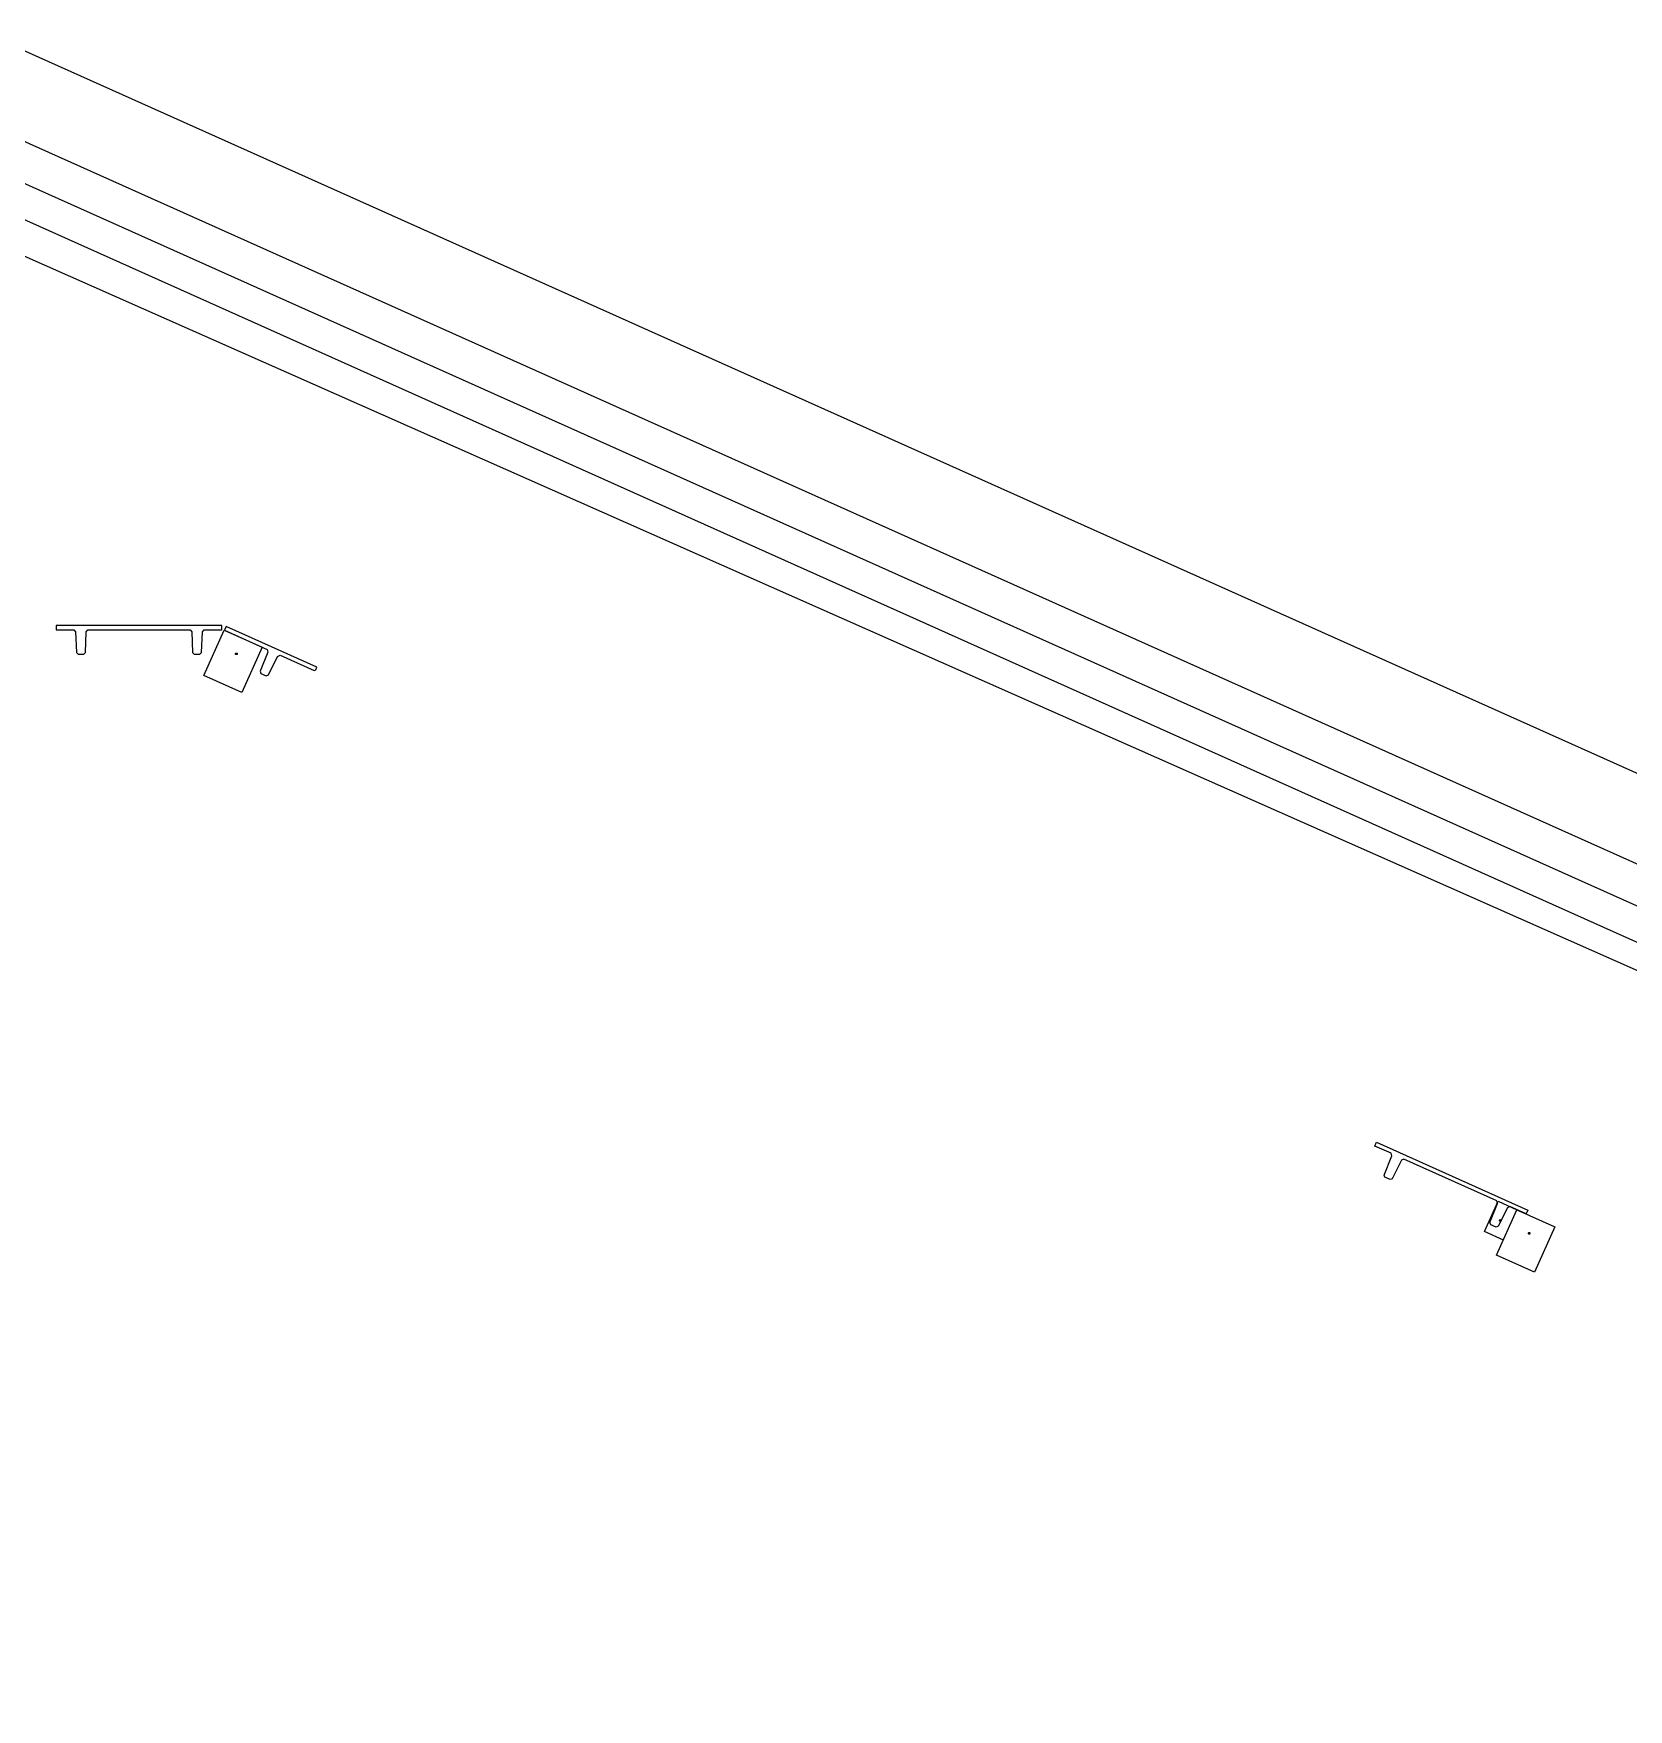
# Model space of a CAD drawing. Header units: metres. Extents: x 2 to 323, y -2 to 254.
# Drawn here: x 221.82 to 241.05, y 114.74 to 134.95 of the extents above; entities that cross this region are included whole.
import ezdxf

# ---------------------------------------------------------------- set-up
doc = ezdxf.new("R2010")
doc.units = ezdxf.units.M
doc.layers.add('REFERENCIA', color=7, linetype='Continuous')

msp = doc.modelspace()

# ---------------------------------------------------------------- linework, layer by layer
at = {"layer": 'REFERENCIA'}
for p, q in [((314.847, 92.998), (114.134, 182.956)), ((314.847, 92.998), (114.134, 182.956)), ((314.949, 91.856), (128.964, 175.214)), ((314.949, 91.856), (128.964, 175.214)), ((314.76, 91.435), (128.698, 174.827)), ((314.596, 91.07), (128.468, 174.492)), ((309.643, 93.303), (137.75, 169.459)), ((309.643, 93.303), (137.75, 169.459))]:
    msp.add_line(p, q, dxfattribs=at)
for points in [[(224.088, 127.812), (222.093, 127.812), (222.093, 127.761), (222.306, 127.761), (222.326, 127.736), (222.336, 127.487), (222.356, 127.467), (222.426, 127.467), (222.446, 127.487), (222.456, 127.736), (222.476, 127.761), (223.706, 127.761), (223.726, 127.736), (223.736, 127.487), (223.756, 127.467), (223.826, 127.467), (223.846, 127.487), (223.856, 127.736), (223.876, 127.761), (224.088, 127.761), (224.088, 127.812)], [(224.088, 127.812), (222.093, 127.812), (222.093, 127.761), (222.306, 127.761), (222.326, 127.736), (222.336, 127.487), (222.356, 127.467), (222.426, 127.467), (222.446, 127.487), (222.456, 127.736), (222.476, 127.761), (223.706, 127.761), (223.726, 127.736), (223.736, 127.487), (223.756, 127.467), (223.826, 127.467), (223.846, 127.487), (223.856, 127.736), (223.876, 127.761), (224.088, 127.761), (224.088, 127.812)], [(223.874, 127.207), (224.119, 127.755), (224.575, 127.55), (224.33, 127.003), (223.874, 127.207)], [(223.874, 127.207), (224.119, 127.755), (224.575, 127.55), (224.33, 127.003), (223.874, 127.207)], [(224.12, 127.754), (224.636, 127.523), (224.644, 127.492), (224.551, 127.261), (224.561, 127.234), (224.625, 127.206), (224.651, 127.216), (224.762, 127.439), (224.791, 127.453), (225.201, 127.27), (225.221, 127.277), (225.236, 127.31), (224.141, 127.801), (224.12, 127.754)], [(224.12, 127.754), (224.636, 127.523), (224.644, 127.492), (224.551, 127.261), (224.561, 127.234), (224.625, 127.206), (224.651, 127.216), (224.762, 127.439), (224.791, 127.453), (225.201, 127.27), (225.221, 127.277), (225.236, 127.31), (224.141, 127.801), (224.12, 127.754)], [(224.276, 127.47), (224.275, 127.466), (224.273, 127.463), (224.269, 127.461), (224.266, 127.46), (224.262, 127.461), (224.258, 127.463), (224.256, 127.466), (224.256, 127.47), (224.256, 127.474), (224.258, 127.477), (224.262, 127.479), (224.266, 127.48), (224.269, 127.479), (224.273, 127.477), (224.275, 127.474), (224.276, 127.47)], [(224.276, 127.47), (224.275, 127.466), (224.273, 127.463), (224.269, 127.461), (224.266, 127.46), (224.262, 127.461), (224.258, 127.463), (224.256, 127.466), (224.256, 127.47), (224.256, 127.474), (224.258, 127.477), (224.262, 127.479), (224.266, 127.48), (224.269, 127.479), (224.273, 127.477), (224.275, 127.474), (224.276, 127.47)], [(239.388, 120.584), (239.378, 120.611), (239.471, 120.842), (239.463, 120.873), (238.341, 121.377), (238.312, 121.362), (238.201, 121.139), (238.175, 121.129), (238.111, 121.157), (238.101, 121.184), (238.194, 121.415), (238.186, 121.446), (237.989, 121.534), (237.989, 121.534), (238.01, 121.581), (239.835, 120.762), (239.814, 120.716), (239.814, 120.716), (239.618, 120.804), (239.59, 120.789), (239.479, 120.566), (239.452, 120.556), (239.388, 120.584)], [(239.388, 120.584), (239.378, 120.611), (239.471, 120.842), (239.463, 120.873), (238.341, 121.377), (238.312, 121.362), (238.201, 121.139), (238.175, 121.129), (238.111, 121.157), (238.101, 121.184), (238.194, 121.415), (238.186, 121.446), (237.989, 121.534), (237.989, 121.534), (238.01, 121.581), (239.835, 120.762), (239.814, 120.716), (239.814, 120.716), (239.618, 120.804), (239.59, 120.789), (239.479, 120.566), (239.452, 120.556), (239.388, 120.584)], [(239.458, 120.218), (239.704, 120.765), (240.16, 120.561), (239.914, 120.013), (239.458, 120.218)], [(239.458, 120.218), (239.704, 120.765), (240.16, 120.561), (239.914, 120.013), (239.458, 120.218)], [(239.513, 120.636), (239.512, 120.632), (239.51, 120.629), (239.507, 120.627), (239.503, 120.626), (239.499, 120.627), (239.496, 120.629), (239.494, 120.632), (239.493, 120.636), (239.494, 120.64), (239.496, 120.643), (239.499, 120.645), (239.503, 120.646), (239.507, 120.645), (239.51, 120.643), (239.512, 120.64), (239.513, 120.636)], [(239.513, 120.636), (239.512, 120.632), (239.51, 120.629), (239.507, 120.627), (239.503, 120.626), (239.499, 120.627), (239.496, 120.629), (239.494, 120.632), (239.493, 120.636), (239.494, 120.64), (239.496, 120.643), (239.499, 120.645), (239.503, 120.646), (239.507, 120.645), (239.51, 120.643), (239.512, 120.64), (239.513, 120.636)], [(239.86, 120.48), (239.859, 120.477), (239.857, 120.473), (239.854, 120.471), (239.85, 120.47), (239.846, 120.471), (239.843, 120.473), (239.841, 120.477), (239.84, 120.48), (239.841, 120.484), (239.843, 120.487), (239.846, 120.49), (239.85, 120.49), (239.854, 120.49), (239.857, 120.487), (239.859, 120.484), (239.86, 120.48)], [(239.86, 120.48), (239.859, 120.477), (239.857, 120.473), (239.854, 120.471), (239.85, 120.47), (239.846, 120.471), (239.843, 120.473), (239.841, 120.477), (239.84, 120.48), (239.841, 120.484), (239.843, 120.487), (239.846, 120.49), (239.85, 120.49), (239.854, 120.49), (239.857, 120.487), (239.859, 120.484), (239.86, 120.48)]]:
    msp.add_lwpolyline(points, close=True, dxfattribs=at)
msp.add_lwpolyline([(239.54, 120.4), (239.312, 120.503), (239.476, 120.868), (239.704, 120.765)], dxfattribs=at)
msp.add_lwpolyline([(239.54, 120.4), (239.312, 120.503), (239.476, 120.868), (239.704, 120.765)], dxfattribs=at)

doc.saveas('drawing.dxf')
